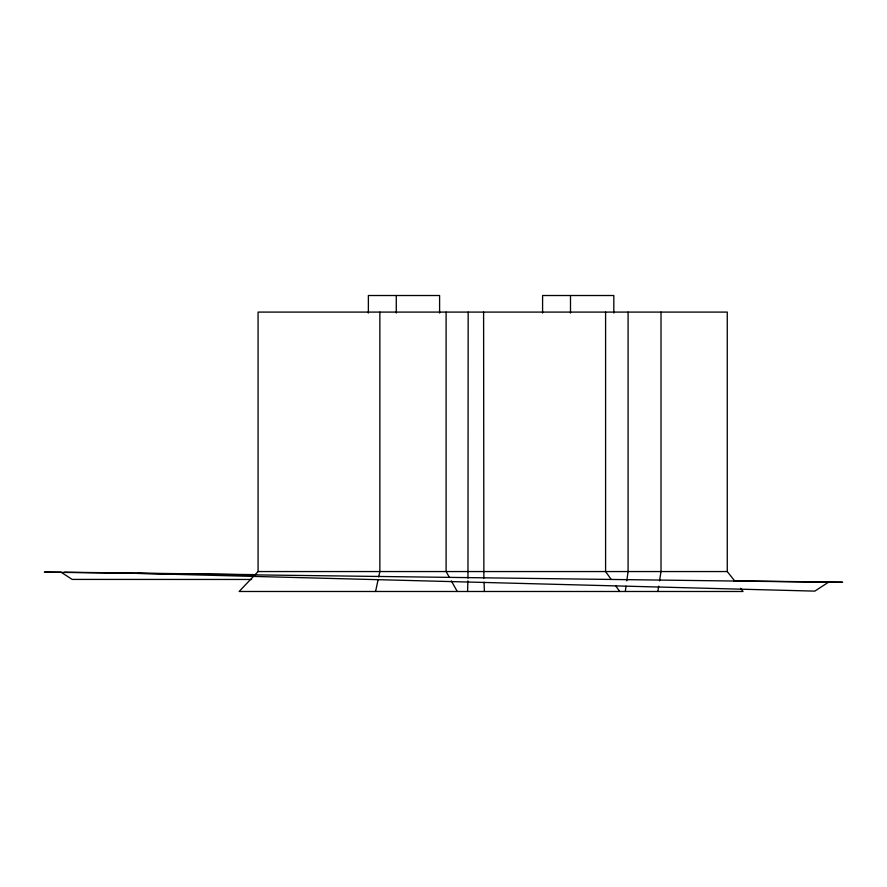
<?xml version="1.0" encoding="UTF-8"?>
<svg xmlns="http://www.w3.org/2000/svg" width="887" height="887" viewBox="0 0 887 887"><rect width="100%" height="100%" fill="white"/><g stroke="black" fill="none" stroke-linecap="round" stroke-linejoin="round"><path stroke-width="1.33" d="M467.571 591.485L467.892 580.852M467.97 578.202L468.17 312.091M625.302 591.485L626.045 586.174M626.787 580.852L628.085 571.55L628.085 312.091M657.844 591.485L658.686 586.174M659.54 580.852L661.015 571.55L661.015 312.091M375.567 591.485L378.139 579.521M378.716 576.872L379.858 571.55L379.858 312.091M734.735 580.996L727.262 571.55L727.262 312.091L258.073 312.091L258.073 571.55L239.146 591.485L743.051 591.485L740.556 588.347M733.76 580.819L842.65 582.238L828.469 582.238L814.831 591.119L137.396 573.368L44.35 572.148L61.003 572.148L72.169 579.411L251.62 579.466M258.073 571.55L446.106 571.55L449.387 577.415M446.316 571.55L727.262 571.55M64.585 572.193L255.489 574.643M137.396 573.368L828.469 582.238M611.088 579.3L605.588 571.55L605.588 312.091M615.789 585.952L619.725 591.485M451.35 580.93L457.26 591.485M483.87 578.202L483.603 312.091M484.036 582.182L484.402 591.485M613.815 313.033L613.815 295.515L542.589 295.515L542.589 313.033M570.496 295.515L570.496 313.033M446.106 312.091L446.106 571.55M439.597 313.033L439.597 295.515L368.371 295.515L368.371 313.033M396.278 295.515L396.278 313.033"/></g></svg>
